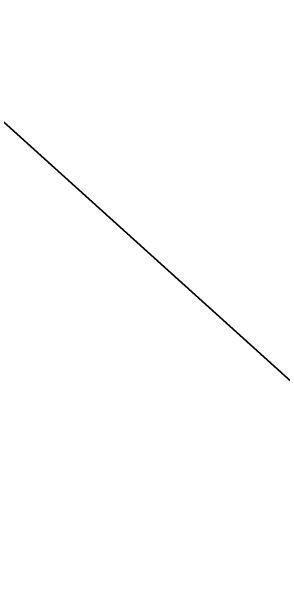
# Model space of a CAD drawing. Extents: x 383425 to 391668, y 6055101 to 6059545.
# Drawn here: x 388555.16 to 388569.59, y 6057453.03 to 6057484.44 of the extents above; entities that cross this region are included whole.
import ezdxf

# ---------------------------------------------------------------- set-up
doc = ezdxf.new("R2010")
doc.units = 0
doc.header["$LTSCALE"] = 5
doc.header["$PDMODE"] = 35
doc.header["$PDSIZE"] = 20
doc.layers.get('Defpoints').update_dxf_attribs({"color": 9})
doc.layers.add('F-RW', color=190, linetype='Continuous')
doc.layers.add('P-TXT', color=4, linetype='Continuous')
doc.styles.add('80CG', font='ARIALN.TTF', dxfattribs={"height": 10})
doc.dimstyles.new('Compass 5 000', dxfattribs={"dimscale": 5, "dimtxt": 9, "dimasz": 2, "dimexe": 0.2, "dimexo": 0.0625, "dimgap": 0.5, "dimtad": 0, "dimtih": 1, "dimtoh": 1, "dimzin": 0, "dimdsep": 46, "dimtxsty": '80CG', "dimcen": 0.1, "dimse1": 1, "dimse2": 1, "dimclrd": 256, "dimclrt": 256, "dimaunit": 1, "dimadec": 4, "dimazin": 0, "dimtfac": 0.06, "dimtofl": 0, "dimtmove": 0, "dimatfit": 1, "dimfxl": 0.2, "dimtolj": 1, "dimtzin": 0, "dimlwd": -1, "dimarcsym": 0})

# ---------------------------------------------------------------- blocks, each defined once
blk = doc.blocks.new('*D118')
at = {"layer": 'Defpoints', "color": 0, "transparency": 16777216}
for p in [(388573.483, 6057414.149), (388579.871, 6057408.906), (388576.7, 6057405.043)]:
    blk.add_point(p, dxfattribs=at)
at = {"layer": 'P-TXT', "transparency": 16777216}
for p, q in [((388579.827, 6057421.879), (388601.264, 6057447.997)), ((388601.264, 6057447.997), (388611.264, 6057447.997)), ((388563.968, 6057402.556), (388557.624, 6057394.826))]:
    blk.add_line(p, q, dxfattribs=at)
for points in [[(388578.539, 6057422.936), (388581.116, 6057420.822), (388573.483, 6057414.149)], [(388562.68, 6057403.613), (388565.256, 6057401.499), (388570.312, 6057410.286)]]:
    blk.add_solid(points, dxfattribs=at)
at = {"layer": 'P-TXT', "transparency": 16777216, "insert": (388666.649, 6057447.997), "char_height": 10, "attachment_point": 5, "style": '80CG'}
blk.add_mtext('\\A1;Nuvista\\P5.00 Water Line R/W\\PLOC 250429', dxfattribs=at)

msp = doc.modelspace()

# ---------------------------------------------------------------- linework, layer by layer
at = {"layer": 'F-RW', "flags": 128}
msp.add_lwpolyline([(388161.886, 6057841.442), (388232.262, 6057782.708), (388239.25, 6057776.868), (388241.472, 6057769.509), (388242.042, 6057767.623), (388307.42, 6057711.4), (388363.484, 6057663.189), (388379.826, 6057649.136), (388393, 6057636.588), (388442.675, 6057589.275), (388478.335, 6057552.62), (388512.054, 6057517.109), (388803.108, 6057253.96), (388839.904, 6057223.296), (388844.591, 6057219.392), (388855.792, 6057210.063), (388860.775, 6057206.096), (389167.603, 6056961.865), (389252.481, 6056894.3), (389266.643, 6056883.029), (389278.032, 6056873.963), (389289.764, 6056864.624), (389291.563, 6056863.19), (389458.275, 6056730.489)], dxfattribs=at)

# ---------------------------------------------------------------- dimensions: what is measured, and where the dimension line sits
at = {"layer": 'P-TXT', "color": 3}
dim = msp.add_linear_dim(base=(388573.483, 6057414.149), p1=(388576.7, 6057405.043), p2=(388579.871, 6057408.906), angle=50.622, text='Nuvista\\P5.00 Water Line R/W\\PLOC 250429', dimstyle='Compass 5 000', dxfattribs=at)
dim.commit()
dim.dimension.update_dxf_attribs({"geometry": '*D118', "text_midpoint": (388666.649, 6057447.997), "dimtype": 161})

doc.saveas('drawing.dxf')
